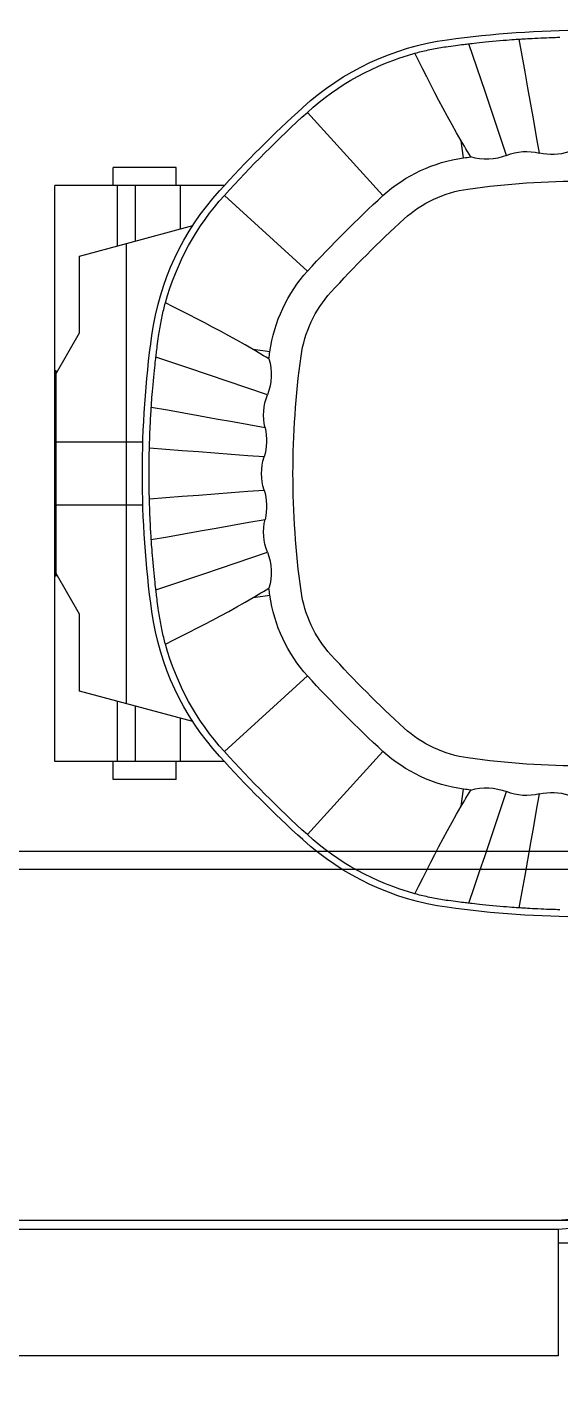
# Model space of a CAD drawing. Header units: millimetres. Extents: x 298 to 399, y 221 to 238.
# Drawn here: x 315.6605 to 315.7791, y 236.6335 to 236.9337 of the extents above; entities that cross this region are included whole.
import ezdxf

# ---------------------------------------------------------------- set-up
doc = ezdxf.new("R2010")
doc.units = ezdxf.units.MM
doc.layers.add('PL_N2$0$PLANTA', color=253, linetype='Continuous')

# ---------------------------------------------------------------- blocks, each defined once
blk = doc.blocks.new('PL_N2$0$A$C46897DEF')
at = {"layer": 'PL_N2$0$PLANTA'}
for p, q in [((1018, 103), (193.15, 103)), ((1018, 78), (1018, 103)), ((1201, 78), (1018, 78)), ((1203, 73), (29, 73)), ((943, 73), (928, 73)), ((968, 73), (953, 73))]:
    blk.add_line(p, q, dxfattribs=at)
blk = doc.blocks.new('PL_N2$0$A$C02510BE1')
at = {"layer": 'PL_N2$0$PLANTA'}
blk.add_blockref('PL_N2$0$A$C46897DEF', (0, 0), dxfattribs=at)
blk = doc.blocks.new('PL_N2$0$A$C50A32927')
at = {"layer": 'PL_N2$0$PLANTA'}
for radius, start, end in [(1200, 270, 180), (1175, 268.87839, 205.72439)]:
    blk.add_arc((1200, 1200), radius, start, end, dxfattribs=at)
blk = doc.blocks.new('PL_N2$0$SA67DRE90L4-TOP')
for p, q in [((27.887199, 180.922012), (27.620462, 180.928864)), ((28.211592, 180.913239), (27.887199, 180.922012)), ((28.590816, 180.902344), (28.211592, 180.913239)), ((29.022058, 180.88913), (28.590816, 180.902344)), ((29.502499, 180.873367), (29.022058, 180.88913)), ((30.029316, 180.854874), (29.502499, 180.873367)), ((30.599697, 180.833435), (30.029316, 180.854874)), ((31.210821, 180.808853), (30.599697, 180.833435)), ((31.859869, 180.78093), (31.210821, 180.808853)), ((32.533531, 180.749969), (31.859869, 180.78093)), ((33.176399, 180.718552), (32.533531, 180.749969)), ((33.778923, 180.687454), (33.176399, 180.718552)), ((34.338902, 180.657089), (33.778923, 180.687454)), ((34.854115, 180.627884), (34.338902, 180.657089)), ((35.322361, 180.60025), (34.854115, 180.627884)), ((35.741421, 180.574631), (35.322361, 180.60025)), ((36.109089, 180.551437), (35.741421, 180.574631)), ((36.038879, 176.898499), (36.681423, 180.514008)), ((36.423153, 180.531097), (36.109089, 180.551437)), ((36.681404, 180.514023), (36.423153, 180.531097)), ((36.986263, 180.493759), (36.681446, 180.514038)), ((37.364532, 180.468018), (36.986263, 180.493759)), ((37.812874, 180.436569), (37.364532, 180.468018)), ((38.327904, 180.399216), (37.812874, 180.436569)), ((38.906235, 180.355743), (38.327904, 180.399216)), ((39.544487, 180.305969), (38.906235, 180.355743)), ((40.239273, 180.249664), (39.544487, 180.305969)), ((40.987209, 180.186615), (40.239273, 180.249664)), ((41.784916, 180.116623), (40.987209, 180.186615)), ((42.615627, 180.040695), (41.784916, 180.116623)), ((43.415386, 179.964569), (42.615627, 180.040695)), ((44.172283, 179.889862), (43.415386, 179.964569)), ((44.881615, 179.817505), (44.172283, 179.889862)), ((44.28944, 168.858734), (47.875538, 179.486862)), ((45.538681, 179.748459), (44.881615, 179.817505)), ((46.138783, 179.683716), (45.538681, 179.748459)), ((46.677216, 179.624222), (46.138783, 179.683716)), ((47.149284, 179.570938), (46.677216, 179.624222)), ((47.550282, 179.524841), (47.149284, 179.570938)), ((47.875515, 179.486877), (47.550282, 179.524841)), ((48.123009, 179.457718), (47.875576, 179.486877)), ((48.410297, 179.423492), (48.123009, 179.457718)), ((48.735619, 179.384277), (48.410297, 179.423492)), ((49.097141, 179.340088), (48.735619, 179.384277)), ((49.493034, 179.291), (49.097141, 179.340088)), ((49.921474, 179.237061), (49.493034, 179.291)), ((50.38063, 179.178329), (49.921474, 179.237061)), ((50.868675, 179.114853), (50.38063, 179.178329)), ((51.383781, 179.046692), (50.868675, 179.114853)), ((51.924114, 178.973892), (51.383781, 179.046692)), ((52.487854, 178.896515), (51.924114, 178.973892)), ((52.901737, 178.837509), (52.48785, 178.896469)), ((53.314411, 178.775711), (52.901737, 178.837509)), ((53.725693, 178.711151), (53.314411, 178.775711)), ((54.135403, 178.643875), (53.725693, 178.711151)), ((54.543369, 178.573944), (54.135403, 178.643875)), ((54.949409, 178.501419), (54.543369, 178.573944)), ((55.353352, 178.426346), (54.949409, 178.501419)), ((55.755013, 178.348785), (55.353352, 178.426346)), ((56.154224, 178.268799), (55.755013, 178.348785)), ((56.550804, 178.186447), (56.154224, 178.268799)), ((56.943943, 178.101913), (56.550804, 178.186447)), ((57.332462, 178.015579), (56.943943, 178.101913)), ((57.716129, 177.927567), (57.332462, 178.015579)), ((58.094727, 177.838074), (57.716129, 177.927567)), ((58.468044, 177.747223), (58.094727, 177.838074)), ((58.835865, 177.655197), (58.468044, 177.747223)), ((59.197975, 177.562134), (58.835865, 177.655197)), ((59.035652, 175.628723), (59.904194, 177.373688)), ((59.554161, 177.468216), (59.197975, 177.562134)), ((59.904205, 177.373581), (59.554161, 177.468216)), ((35.396332, 173.28299), (36.038879, 176.898499)), ((58.15395, 173.872803), (59.035652, 175.628723)), ((34.753788, 169.66748), (35.396332, 173.28299)), ((56.363075, 170.35878), (57.262089, 172.113602)), ((57.262089, 172.113602), (58.15395, 173.872803)), ((33.4687, 162.436462), (34.753788, 169.66748)), ((43.094078, 165.316025), (44.28944, 168.858734)), ((54.549934, 166.882263), (55.459923, 168.616043)), ((55.459923, 168.616043), (56.363075, 170.35878)), ((39.50798, 154.687897), (43.094078, 165.316025)), ((52.622044, 163.291168), (53.602867, 165.103485)), ((53.602867, 165.103485), (54.549934, 166.882263)), ((32.826157, 158.820953), (33.4687, 162.436462)), ((51.617344, 161.46936), (52.622044, 163.291168)), ((66.985619, 145.741379), (83.800339, 164.241791)), ((49.575825, 157.893265), (50.598648, 159.662048)), ((50.598648, 159.662048), (51.617344, 161.46936)), ((32.183613, 155.205444), (32.826157, 158.820953)), ((48.182873, 155.527557), (48.532055, 156.118927)), ((48.532055, 156.118927), (48.880608, 156.710342)), ((48.880608, 156.710342), (49.228531, 157.301773)), ((49.054543, 154.133423), (49.575829, 157.89325)), ((49.228531, 157.301773), (49.575829, 157.89325)), ((47.482586, 154.344925), (47.83305, 154.936234)), ((47.83305, 154.936234), (48.182873, 155.527557)), ((113, 152), (127, 152)), ((113, 148.000015), (113, 152)), ((127, 148.000061), (127, 152)), ((102.263161, 148), (140, 148)), ((112, 138.353836), (112, 148)), ((122, 135.674332), (122, 148)), ((126, 134.602539), (126, 148)), ((140, 20), (140, 148)), ((83.741386, 128.985619), (102.241791, 145.800339)), ((124, 135.138443), (109.308289, 139.075073)), ((134.5, 132.324966), (124, 135.138443)), ((124, 32.861561), (124, 135.138443)), ((134.5, 115.22628), (134.5, 132.324966)), ((110.112, 119.261269), (111.871872, 120.153481)), ((111.871872, 120.153481), (113.628334, 121.035461)), ((113.628334, 121.035461), (115.373695, 121.90419)), ((115.468224, 121.554131), (115.373581, 121.904205)), ((115.562157, 121.197906), (115.468224, 121.554131)), ((115.655228, 120.835747), (115.562157, 121.197906)), ((115.747269, 120.46788), (115.655228, 120.835747)), ((115.838135, 120.094505), (115.747269, 120.46788)), ((115.92765, 119.715851), (115.838135, 120.094505)), ((104.879379, 116.548416), (106.612816, 117.458237)), ((106.612816, 117.458237), (108.356415, 118.361855)), ((108.356415, 118.361855), (110.112, 119.261269)), ((116.015663, 119.332123), (115.92765, 119.715851)), ((116.102013, 118.943535), (116.015663, 119.332123)), ((116.186539, 118.550354), (116.102013, 118.943535)), ((116.268867, 118.153854), (116.186539, 118.550354)), ((116.348831, 117.754723), (116.268867, 118.153854)), ((116.426376, 117.353119), (116.348831, 117.754723)), ((116.501434, 116.949242), (116.426376, 117.353119)), ((99.469223, 113.617271), (101.290527, 114.621696)), ((101.290527, 114.621696), (103.101944, 115.602043)), ((103.101944, 115.602043), (104.879379, 116.548416)), ((116.573959, 116.543243), (116.501434, 116.949242)), ((116.643883, 116.135323), (116.573959, 116.543243)), ((116.711159, 115.725647), (116.643883, 116.135323)), ((116.775719, 115.314384), (116.711159, 115.725647)), ((116.837502, 114.901733), (116.775719, 115.314384)), ((116.896461, 114.487846), (116.837502, 114.901733)), ((116.973892, 113.924118), (116.896507, 114.487854)), ((139.699997, 106.219612), (134.5, 115.22628)), ((92.133423, 111.054543), (95.89325, 111.575829)), ((94.710335, 110.880608), (95.301773, 111.228531)), ((95.301773, 111.228531), (95.89325, 111.575829)), ((95.893257, 111.575829), (97.662102, 112.598679)), ((97.662102, 112.598679), (99.469223, 113.617271)), ((117.046692, 113.383781), (116.973892, 113.924118)), ((117.114853, 112.868675), (117.046692, 113.383781)), ((117.178329, 112.38063), (117.114853, 112.868675)), ((117.237068, 111.921478), (117.178329, 112.38063)), ((117.291, 111.493034), (117.237068, 111.921478)), ((117.340088, 111.097137), (117.291, 111.493034)), ((117.38427, 110.735619), (117.340088, 111.097137)), ((92.344917, 109.482582), (92.936226, 109.833046)), ((92.936226, 109.833046), (93.527565, 110.182869)), ((93.527565, 110.182869), (94.118935, 110.532059)), ((94.118935, 110.532059), (94.710335, 110.880608)), ((110.401443, 107.48481), (113.944153, 108.680168)), ((113.944153, 108.680168), (117.486862, 109.875534)), ((117.4235, 110.410301), (117.38427, 110.735619)), ((117.457718, 110.123009), (117.4235, 110.410301)), ((117.48687, 109.875572), (117.457718, 110.123009)), ((117.52507, 109.548302), (117.486877, 109.875519)), ((117.571526, 109.144188), (117.52507, 109.548302)), ((117.625252, 108.668015), (117.571526, 109.144188)), ((117.685272, 108.124619), (117.625252, 108.668015)), ((117.750587, 107.518837), (117.685272, 108.124619)), ((92.687904, 101.50798), (110.401443, 107.48481)), ((117.820213, 106.855507), (117.750587, 107.518837)), ((117.893166, 106.139458), (117.820213, 106.855507)), ((117.968452, 105.375542), (117.893166, 106.139458)), ((118.045082, 104.568588), (117.968452, 105.375542)), ((139.699997, 106.798027), (140, 106.798027)), ((139.699997, 61.201973), (139.699997, 106.798027)), ((118.120789, 103.738335), (118.045082, 104.568588)), ((118.189987, 102.94809), (118.120789, 103.738335)), ((118.252319, 102.207291), (118.189987, 102.94809)), ((118.307999, 101.519211), (118.252319, 102.207291)), ((118.357231, 100.887131), (118.307999, 101.519211)), ((118.40023, 100.314323), (118.357231, 100.887131)), ((118.437202, 99.804077), (118.40023, 100.314323)), ((118.468353, 99.359665), (118.437202, 99.804077)), ((118.493896, 98.98436), (118.468353, 99.359665)), ((100.43647, 95.468697), (104.051971, 96.111244)), ((104.051971, 96.111244), (107.66748, 96.753792)), ((107.66748, 96.753792), (111.28299, 97.396332)), ((111.28299, 97.396332), (114.898499, 98.038879)), ((114.898499, 98.038879), (118.514008, 98.681419)), ((118.514038, 98.68145), (118.493896, 98.98436)), ((118.531158, 98.422157), (118.51403, 98.681404)), ((118.55159, 98.106659), (118.531158, 98.422157)), ((118.57489, 97.737137), (118.55159, 98.106659)), ((118.600639, 97.315842), (118.57489, 97.737137)), ((118.628403, 96.845016), (118.600639, 97.315842)), ((118.657745, 96.326897), (118.628403, 96.845016)), ((118.688255, 95.763733), (118.657745, 96.326897)), ((93.205452, 94.183609), (96.820961, 94.826157)), ((96.820961, 94.826157), (100.43647, 95.468697)), ((118.71949, 95.157768), (118.688255, 95.763733)), ((118.751022, 94.511246), (118.71949, 95.157768)), ((118.781929, 93.837563), (118.751022, 94.511246)), ((118.809639, 93.192062), (118.781929, 93.837563)), ((118.834038, 92.584305), (118.809639, 93.192062)), ((118.855316, 92.017075), (118.834038, 92.584305)), ((118.873688, 91.493149), (118.855316, 92.017075)), ((118.889343, 91.015312), (118.873688, 91.493149)), ((118.902481, 90.586349), (118.889343, 91.015312)), ((118.913315, 90.20903), (118.902481, 90.586349)), ((118.922043, 89.886139), (118.913315, 90.20903)), ((120.390358, 91), (139.699997, 91)), ((93.435249, 87.671318), (97.077187, 87.94976)), ((97.077187, 87.94976), (100.719131, 88.22821)), ((100.719131, 88.22821), (104.361076, 88.506653)), ((104.361076, 88.506653), (108.003014, 88.785103)), ((108.003014, 88.785103), (111.644958, 89.063553)), ((111.644958, 89.063553), (115.286896, 89.341995)), ((115.286896, 89.341995), (118.928841, 89.620445)), ((118.928856, 89.620461), (118.922043, 89.886139)), ((118.935638, 89.349937), (118.928864, 89.620422)), ((118.943344, 89.024078), (118.935638, 89.349937)), ((118.951668, 88.645279), (118.943344, 89.024078)), ((118.960258, 88.215958), (118.951668, 88.645279)), ((118.968788, 87.738548), (118.960258, 88.215958)), ((118.976929, 87.215469), (118.968788, 87.738548)), ((118.984329, 86.649155), (118.976929, 87.215469)), ((118.990677, 86.042023), (118.984329, 86.649155)), ((118.995621, 85.3965), (118.990677, 86.042023)), ((118.99884, 84.715019), (118.995621, 85.3965)), ((118.999992, 84), (118.99884, 84.715019)), ((118.976929, 80.784531), (118.984329, 81.350845)), ((118.984329, 81.350845), (118.990677, 81.957977)), ((118.990677, 81.957977), (118.995621, 82.6035)), ((118.995621, 82.6035), (118.99884, 83.284981)), ((118.99884, 83.284981), (118.999992, 84)), ((97.077187, 80.05024), (93.435249, 80.328682)), ((100.719131, 79.77179), (97.077187, 80.05024)), ((104.361076, 79.493347), (100.719131, 79.77179)), ((108.003014, 79.214897), (104.361076, 79.493347)), ((111.644958, 78.936447), (108.003014, 79.214897)), ((115.286896, 78.658005), (111.644958, 78.936447)), ((118.928841, 78.379555), (115.286896, 78.658005)), ((118.913246, 77.788406), (118.922012, 78.112801)), ((118.922012, 78.112801), (118.928856, 78.379539)), ((118.928864, 78.379578), (118.935638, 78.650063)), ((118.935638, 78.650063), (118.943344, 78.975922)), ((118.943344, 78.975922), (118.951668, 79.354721)), ((118.951668, 79.354721), (118.960258, 79.784042)), ((118.960258, 79.784042), (118.968788, 80.261452)), ((118.968788, 80.261452), (118.976929, 80.784531)), ((118.808861, 74.789177), (118.833435, 75.400299)), ((118.833435, 75.400299), (118.854874, 75.97068)), ((118.854874, 75.97068), (118.873367, 76.497505)), ((118.873367, 76.497505), (118.889122, 76.977943)), ((118.889122, 76.977943), (118.902351, 77.40918)), ((118.902351, 77.40918), (118.913246, 77.788406)), ((120.390343, 77), (139.699997, 77)), ((96.820961, 73.173843), (93.205452, 73.816391)), ((100.43647, 72.531303), (96.820961, 73.173843)), ((104.051971, 71.888756), (100.43647, 72.531303)), ((118.657089, 71.661102), (118.687454, 72.221077)), ((118.687454, 72.221077), (118.718559, 72.823601)), ((118.718559, 72.823601), (118.749969, 73.466469)), ((118.749969, 73.466469), (118.780937, 74.140129)), ((118.780937, 74.140129), (118.808861, 74.789177)), ((107.66748, 71.246208), (104.051971, 71.888756)), ((111.28299, 70.603668), (107.66748, 71.246208)), ((114.898499, 69.961121), (111.28299, 70.603668)), ((118.514008, 69.318581), (114.898499, 69.961121)), ((118.493767, 69.013741), (118.514038, 69.31855)), ((118.51403, 69.318596), (118.531097, 69.576843)), ((118.531097, 69.576843), (118.551437, 69.890907)), ((118.551437, 69.890907), (118.574631, 70.258575)), ((118.574631, 70.258575), (118.60025, 70.677643)), ((118.60025, 70.677643), (118.627884, 71.145882)), ((118.627884, 71.145882), (118.657089, 71.661102)), ((103.316025, 62.905922), (92.687904, 66.49202)), ((118.249657, 65.760727), (118.305969, 66.455513)), ((118.305969, 66.455513), (118.355751, 67.093765)), ((118.355751, 67.093765), (118.399216, 67.672096)), ((118.399216, 67.672096), (118.436562, 68.187126)), ((118.436562, 68.187126), (118.46801, 68.635468)), ((118.46801, 68.635468), (118.493767, 69.013741)), ((117.964577, 62.584614), (118.040695, 63.384373)), ((118.040695, 63.384373), (118.116623, 64.215084)), ((118.116623, 64.215084), (118.186615, 65.012791)), ((118.186615, 65.012791), (118.249657, 65.760727)), ((106.858734, 61.71056), (103.316025, 62.905922)), ((110.401443, 60.515194), (106.858734, 61.71056)), ((113.944153, 59.319828), (110.401443, 60.515194)), ((117.683716, 59.861217), (117.748466, 60.461319)), ((117.748466, 60.461319), (117.817497, 61.118385)), ((117.817497, 61.118385), (117.889854, 61.827717)), ((117.889854, 61.827717), (117.964577, 62.584614)), ((134.5, 52.77372), (139.699997, 61.780384)), ((139.699997, 61.201973), (140, 61.201973)), ((92.936226, 58.16695), (92.344917, 58.517414)), ((93.527565, 57.817127), (92.936226, 58.16695)), ((94.118935, 57.467945), (93.527565, 57.817127)), ((94.710335, 57.119392), (94.118935, 57.467945)), ((95.301773, 56.771469), (94.710335, 57.119392)), ((117.486862, 58.124462), (113.944153, 59.319828)), ((117.340088, 56.902859), (117.38427, 57.264381)), ((117.38427, 57.264381), (117.4235, 57.589703)), ((117.4235, 57.589703), (117.457718, 57.876991)), ((117.457718, 57.876991), (117.48687, 58.124424)), ((117.486877, 58.124485), (117.524841, 58.449718)), ((117.524841, 58.449718), (117.570946, 58.850716)), ((117.570946, 58.850716), (117.624222, 59.322784)), ((117.624222, 59.322784), (117.683716, 59.861217)), ((95.89325, 56.424171), (92.133423, 56.945457)), ((95.89325, 56.424171), (95.301773, 56.771469)), ((97.662048, 55.401352), (95.893257, 56.424175)), ((99.469353, 54.382656), (97.662048, 55.401352)), ((101.291168, 53.377956), (99.469353, 54.382656)), ((116.896507, 53.512146), (116.973892, 54.075886)), ((116.973892, 54.075886), (117.046692, 54.616219)), ((117.046692, 54.616219), (117.114853, 55.131325)), ((117.114853, 55.131325), (117.178329, 55.61937)), ((117.178329, 55.61937), (117.237068, 56.078526)), ((117.237068, 56.078526), (117.291, 56.506966)), ((117.291, 56.506966), (117.340088, 56.902859)), ((103.103477, 52.397133), (101.291168, 53.377956)), ((104.882263, 51.450066), (103.103477, 52.397133)), ((106.616043, 50.540077), (104.882263, 51.450066)), ((116.426338, 50.646648), (116.501419, 51.050591)), ((116.501419, 51.050591), (116.573952, 51.456631)), ((116.573952, 51.456631), (116.643883, 51.864597)), ((116.643883, 51.864597), (116.711159, 52.274307)), ((116.711159, 52.274307), (116.775719, 52.685589)), ((116.775719, 52.685589), (116.837509, 53.098263)), ((116.837509, 53.098263), (116.896469, 53.51215)), ((134.5, 35.675026), (134.5, 52.77372)), ((108.358788, 49.636925), (106.616043, 50.540077)), ((110.113594, 48.737911), (108.358788, 49.636925)), ((111.872795, 47.84605), (110.113594, 48.737911)), ((115.838066, 47.905273), (115.927574, 48.283871)), ((115.927574, 48.283871), (116.015579, 48.667538)), ((116.015579, 48.667538), (116.101921, 49.056057)), ((116.101921, 49.056057), (116.18644, 49.449196)), ((116.18644, 49.449196), (116.268799, 49.845776)), ((116.268799, 49.845776), (116.348785, 50.244987)), ((116.348785, 50.244987), (116.426338, 50.646648)), ((113.628716, 46.964348), (111.872795, 47.84605)), ((115.373695, 46.095806), (113.628716, 46.964348)), ((115.373573, 46.095795), (115.468208, 46.445839)), ((115.468208, 46.445839), (115.562134, 46.802025)), ((115.562134, 46.802025), (115.65519, 47.164135)), ((115.65519, 47.164135), (115.747223, 47.531956)), ((115.747223, 47.531956), (115.838066, 47.905273)), ((102.241791, 22.199659), (83.741386, 39.014378)), ((109.308151, 28.924892), (134.5, 35.675026)), ((126, 20), (126, 33.397459)), ((122, 20), (122, 32.325663)), ((112, 20), (112, 29.646172)), ((83.800339, 3.758206), (66.985619, 22.258615)), ((102.26313, 20), (140, 20)), ((113, 16), (113, 20.000013)), ((127, 16), (127, 20.000067)), ((113, 16), (127, 16)), ((32.826157, 9.179042), (32.183613, 12.79455)), ((40.703346, 9.769389), (39.50798, 13.312098)), ((47.83305, 13.063774), (47.482586, 13.65508)), ((48.182873, 12.472437), (47.83305, 13.063774)), ((48.532055, 11.881067), (48.182873, 12.472437)), ((49.575829, 10.106749), (49.054543, 13.86658)), ((33.4687, 5.563534), (32.826157, 9.179042)), ((41.898712, 6.226681), (40.703346, 9.769389)), ((48.880608, 11.289664), (48.532055, 11.881067)), ((49.228531, 10.698225), (48.880608, 11.289664)), ((49.575829, 10.106749), (49.228531, 10.698225)), ((50.598682, 8.337895), (49.575825, 10.106741)), ((43.094078, 2.683972), (41.898712, 6.226681)), ((51.617275, 6.530777), (50.598682, 8.337895)), ((52.6217, 4.70947), (51.617275, 6.530777)), ((34.111244, 1.948025), (33.4687, 5.563534)), ((53.602047, 2.898057), (52.6217, 4.70947)), ((35.396332, -5.282991), (34.111244, 1.948025)), ((44.28944, -0.858737), (43.094078, 2.683972)), ((54.548412, 1.12062), (53.602047, 2.898057)), ((55.458237, -0.612814), (54.548412, 1.12062)), ((45.484806, -4.401445), (44.28944, -0.858737)), ((56.361851, -2.356415), (55.458237, -0.612814)), ((57.261272, -4.111999), (56.361851, -2.356415)), ((36.038879, -8.898499), (35.396332, -5.282991)), ((46.680172, -7.944154), (45.484806, -4.401445)), ((58.153481, -5.87187), (57.261272, -4.111999)), ((59.035458, -7.628333), (58.153481, -5.87187)), ((36.681423, -12.514008), (36.038879, -8.898499)), ((47.875538, -11.486862), (46.680172, -7.944154)), ((59.904194, -9.373693), (59.035458, -7.628333)), ((42.568588, -12.045085), (43.375542, -11.968451)), ((43.375542, -11.968451), (44.139462, -11.893166)), ((44.139462, -11.893166), (44.855507, -11.820215)), ((44.855507, -11.820215), (45.518837, -11.750588)), ((45.518837, -11.750588), (46.124622, -11.685272)), ((46.124622, -11.685272), (46.668018, -11.625256)), ((46.668018, -11.625256), (47.144192, -11.571526)), ((47.144192, -11.571526), (47.548302, -11.525069)), ((47.548302, -11.525069), (47.875515, -11.486876)), ((47.875576, -11.48687), (48.123009, -11.457716)), ((48.123009, -11.457716), (48.410297, -11.423499)), ((48.410297, -11.423499), (48.735619, -11.384272)), ((48.735619, -11.384272), (49.097141, -11.340088)), ((49.097141, -11.340088), (49.493034, -11.291001)), ((49.493034, -11.291001), (49.921474, -11.237064)), ((49.921474, -11.237064), (50.38063, -11.178331)), ((50.38063, -11.178331), (50.868675, -11.114856)), ((50.868675, -11.114856), (51.383781, -11.046691)), ((51.383781, -11.046691), (51.924114, -10.97389)), ((51.924114, -10.97389), (52.487854, -10.896507)), ((52.487846, -10.896464), (52.90173, -10.837504)), ((52.90173, -10.837504), (53.314388, -10.775716)), ((53.314388, -10.775716), (53.725643, -10.711157)), ((53.725643, -10.711157), (54.135323, -10.643886)), ((54.135323, -10.643886), (54.543247, -10.573959)), ((54.543247, -10.573959), (54.949238, -10.501436)), ((54.949238, -10.501436), (55.353123, -10.426374)), ((55.353123, -10.426374), (55.754719, -10.348832)), ((55.754719, -10.348832), (56.153854, -10.268867)), ((56.153854, -10.268867), (56.55035, -10.186536)), ((56.55035, -10.186536), (56.943535, -10.102013)), ((56.943535, -10.102013), (57.332119, -10.015661)), ((57.332119, -10.015661), (57.715847, -9.927648)), ((57.715847, -9.927648), (58.094505, -9.838131)), ((58.094505, -9.838131), (58.467876, -9.747272)), ((58.467876, -9.747272), (58.835751, -9.655228)), ((58.835751, -9.655228), (59.197903, -9.562158)), ((59.197903, -9.562158), (59.554127, -9.468222)), ((59.554127, -9.468222), (59.904202, -9.373578)), ((27.620462, -12.928856), (27.886141, -12.922039)), ((27.886141, -12.922039), (28.20903, -12.913315)), ((28.20903, -12.913315), (28.586349, -12.902483)), ((28.586349, -12.902483), (29.015316, -12.889339)), ((29.015316, -12.889339), (29.493151, -12.873686)), ((29.493151, -12.873686), (30.017073, -12.855318)), ((30.017073, -12.855318), (30.584303, -12.834038)), ((30.584303, -12.834038), (31.19206, -12.809641)), ((31.19206, -12.809641), (31.837566, -12.781927)), ((31.837566, -12.781927), (32.511242, -12.751024)), ((32.511242, -12.751024), (33.157768, -12.719488)), ((33.157768, -12.719488), (33.763737, -12.688253)), ((33.763737, -12.688253), (34.326897, -12.657747)), ((34.326897, -12.657747), (34.845013, -12.628399)), ((34.845013, -12.628399), (35.315842, -12.600637)), ((35.315842, -12.600637), (35.737137, -12.574892)), ((35.737137, -12.574892), (36.106655, -12.55159)), ((36.106655, -12.55159), (36.422161, -12.531158)), ((36.422161, -12.531158), (36.681404, -12.51403)), ((36.681446, -12.514036), (36.98436, -12.493897)), ((36.98436, -12.493897), (37.359661, -12.468357)), ((37.359661, -12.468357), (37.804077, -12.437205)), ((37.804077, -12.437205), (38.314327, -12.400234)), ((38.314327, -12.400234), (38.887131, -12.357235)), ((38.887131, -12.357235), (39.519215, -12.308)), ((39.519215, -12.308), (40.207294, -12.252319)), ((40.207294, -12.252319), (40.948093, -12.189986)), ((40.948093, -12.189986), (41.738331, -12.120791)), ((41.738331, -12.120791), (42.568588, -12.045085))]:
    blk.add_line(p, q)
for centre, radius, start, end in [((22, -41), 223.5, 82.10646968, 97.89353032), ((44.453896, 120.950834), 60, 47.73281426, 82.10646968), ((44.453896, 120.950834), 58.5, 47.73281426, 74.68606547), ((-100.152696, -38.152696), 275, 42.26718574, 47.73281426), ((-100.152696, -38.152696), 273.5, 42.26718574, 47.73281426), ((29.342633, 167.086001), 12.215508, 252.50962848, 283.44851009), ((35.024589, 143.324899), 12.215508, 68.46776705, 103.44851009), ((43.991374, 166.050905), 12.215508, 248.46776705, 286.6067677), ((22, -41), 197, 82.10646968, 82.56778085), ((44.453896, 120.950834), 33.5, 47.73281426, 82.10646968), ((22, -41), 190, 82.10646968, 97.89353032), ((44.453896, 120.950834), 26.5, 47.73281426, 82.10646968), ((-100.152696, -38.152696), 248.5, 42.26718574, 47.73281426), ((58.950834, 106.453896), 58.5, 15.31393453, 42.26718574), ((58.950834, 106.453896), 60, 7.89353032, 42.26718574), ((-100.152696, -38.152696), 241.5, 42.26718574, 47.73281426), ((58.950834, 106.453896), 33.5, 7.89353032, 42.26718574), ((58.950834, 106.453896), 26.5, 7.89353032, 42.26718574), ((-103, 84), 223.5, 352.10646968, 7.89353032), ((-103, 84), 190, 352.10646968, 7.89353032), ((104.050905, 105.991374), 12.215508, 163.3932323, 201.53223295), ((-103, 84), 197, 7.43221915, 7.89353032), ((81.324899, 97.024589), 12.215508, 346.55148991, 21.53223295), ((105.086001, 91.342633), 12.215508, 166.55148991, 197.49037152), ((81.784492, 84), 12.215508, 342.50962848, 17.49037152), ((105.086001, 76.657367), 12.215508, 162.50962848, 193.44851009), ((81.324899, 70.975411), 12.215508, 338.46776705, 13.44851009), ((104.050905, 62.008626), 12.215508, 158.46776705, 196.6067677), ((58.950834, 61.546104), 26.5, 317.73281426, 352.10646968), ((-103, 84), 197, 352.10646968, 352.56778085), ((58.950834, 61.546104), 33.5, 317.73281426, 352.10646968), ((58.950834, 61.546104), 60, 317.73281426, 352.10646968), ((58.950834, 61.546104), 58.5, 317.73281426, 344.68606547), ((-100.152696, 206.152696), 241.5, 312.26718574, 317.73281426), ((-100.152696, 206.152696), 248.5, 312.26718574, 317.73281426), ((44.453896, 47.049166), 26.5, 277.89353032, 312.26718574), ((44.453896, 47.049166), 33.5, 277.89353032, 312.26718574), ((-100.152696, 206.152696), 273.5, 312.26718574, 317.73281426), ((-100.152696, 206.152696), 275, 312.26718574, 317.73281426), ((22, 209), 190, 262.10646968, 277.89353032), ((29.342633, 0.913999), 12.215508, 76.55148991, 107.49037152), ((35.024589, 24.675101), 12.215508, 256.55148991, 291.53223295), ((43.991374, 1.949095), 12.215508, 73.3932323, 111.53223295), ((22, 209), 197, 277.43221915, 277.89353032), ((44.453896, 47.049166), 58.5, 285.31393453, 312.26718574), ((44.453896, 47.049166), 60, 277.89353032, 312.26718574), ((22, 209), 223.5, 262.10646968, 277.89353032)]:
    blk.add_arc(centre, radius, start, end)
blk = doc.blocks.new('PL_N2$0$SA67-2-3-5HP Top View')
at = {"layer": 'PL_N2$0$PLANTA'}
for p, q in [((20, 0), (-337, 0)), ((61, -78), (-205, -78)), ((61, -78), (-205, -78)), ((-59.33, -82), (-205, -82)), ((61, -82), (-205, -82))]:
    blk.add_line(p, q, dxfattribs=at)
at = {"rotation": 180}
blk.add_blockref('PL_N2$0$SA67DRE90L4-TOP', (0, -82), dxfattribs=at)
blk = doc.blocks.new('PL_N2$0$Infeed-Guide')
at = {"layer": 'PL_N2$0$PLANTA'}
for p, q in [((1323.34, 12342.53), (1528.42, 12324.59)), ((1323.34, 12340.52), (1528.34, 12322.59)), ((1528.42, 12324.59), (2385.74, 12324.59)), ((1528.34, 12322.59), (2371.06, 12322.59)), ((1528.34, 12322.59), (1528.34, 12294.59)), ((1528.34, 12294.59), (1864.4, 12294.59))]:
    blk.add_line(p, q, dxfattribs=at)
blk = doc.blocks.new('PL_N2$0$Espiral-F')
at = {"layer": 'PL_N2$0$PLANTA', "xscale": -1}
for name, p, rotation in [('PL_N2$0$A$C50A32927', (30088.06, 5626.27), 34.99999999999996), ('PL_N2$0$A$C02510BE1', (28410.78, 7183.96), 180)]:
    blk.add_blockref(name, p, dxfattribs=dict(at, rotation=rotation))
at = {"layer": 'PL_N2$0$PLANTA', "xscale": -0.9999979999999998, "yscale": 0.9999979999999998, "zscale": 0.9999979999999998, "rotation": 180}
blk.add_blockref('PL_N2$0$SA67-2-3-5HP Top View', (29456.82, 7110.96), dxfattribs=at)
at = {"layer": 'PL_N2$0$PLANTA', "xscale": -1}
blk.add_blockref('PL_N2$0$Infeed-Guide', (30957.12, -5213.63), dxfattribs=at)

msp = doc.modelspace()

# ---------------------------------------------------------------- block references
at = {"xscale": 0.001, "yscale": 0.001, "zscale": 0.001}
msp.add_blockref('PL_N2$0$Espiral-F', (286.34985, 229.55753), dxfattribs=at)

doc.saveas('drawing.dxf')
